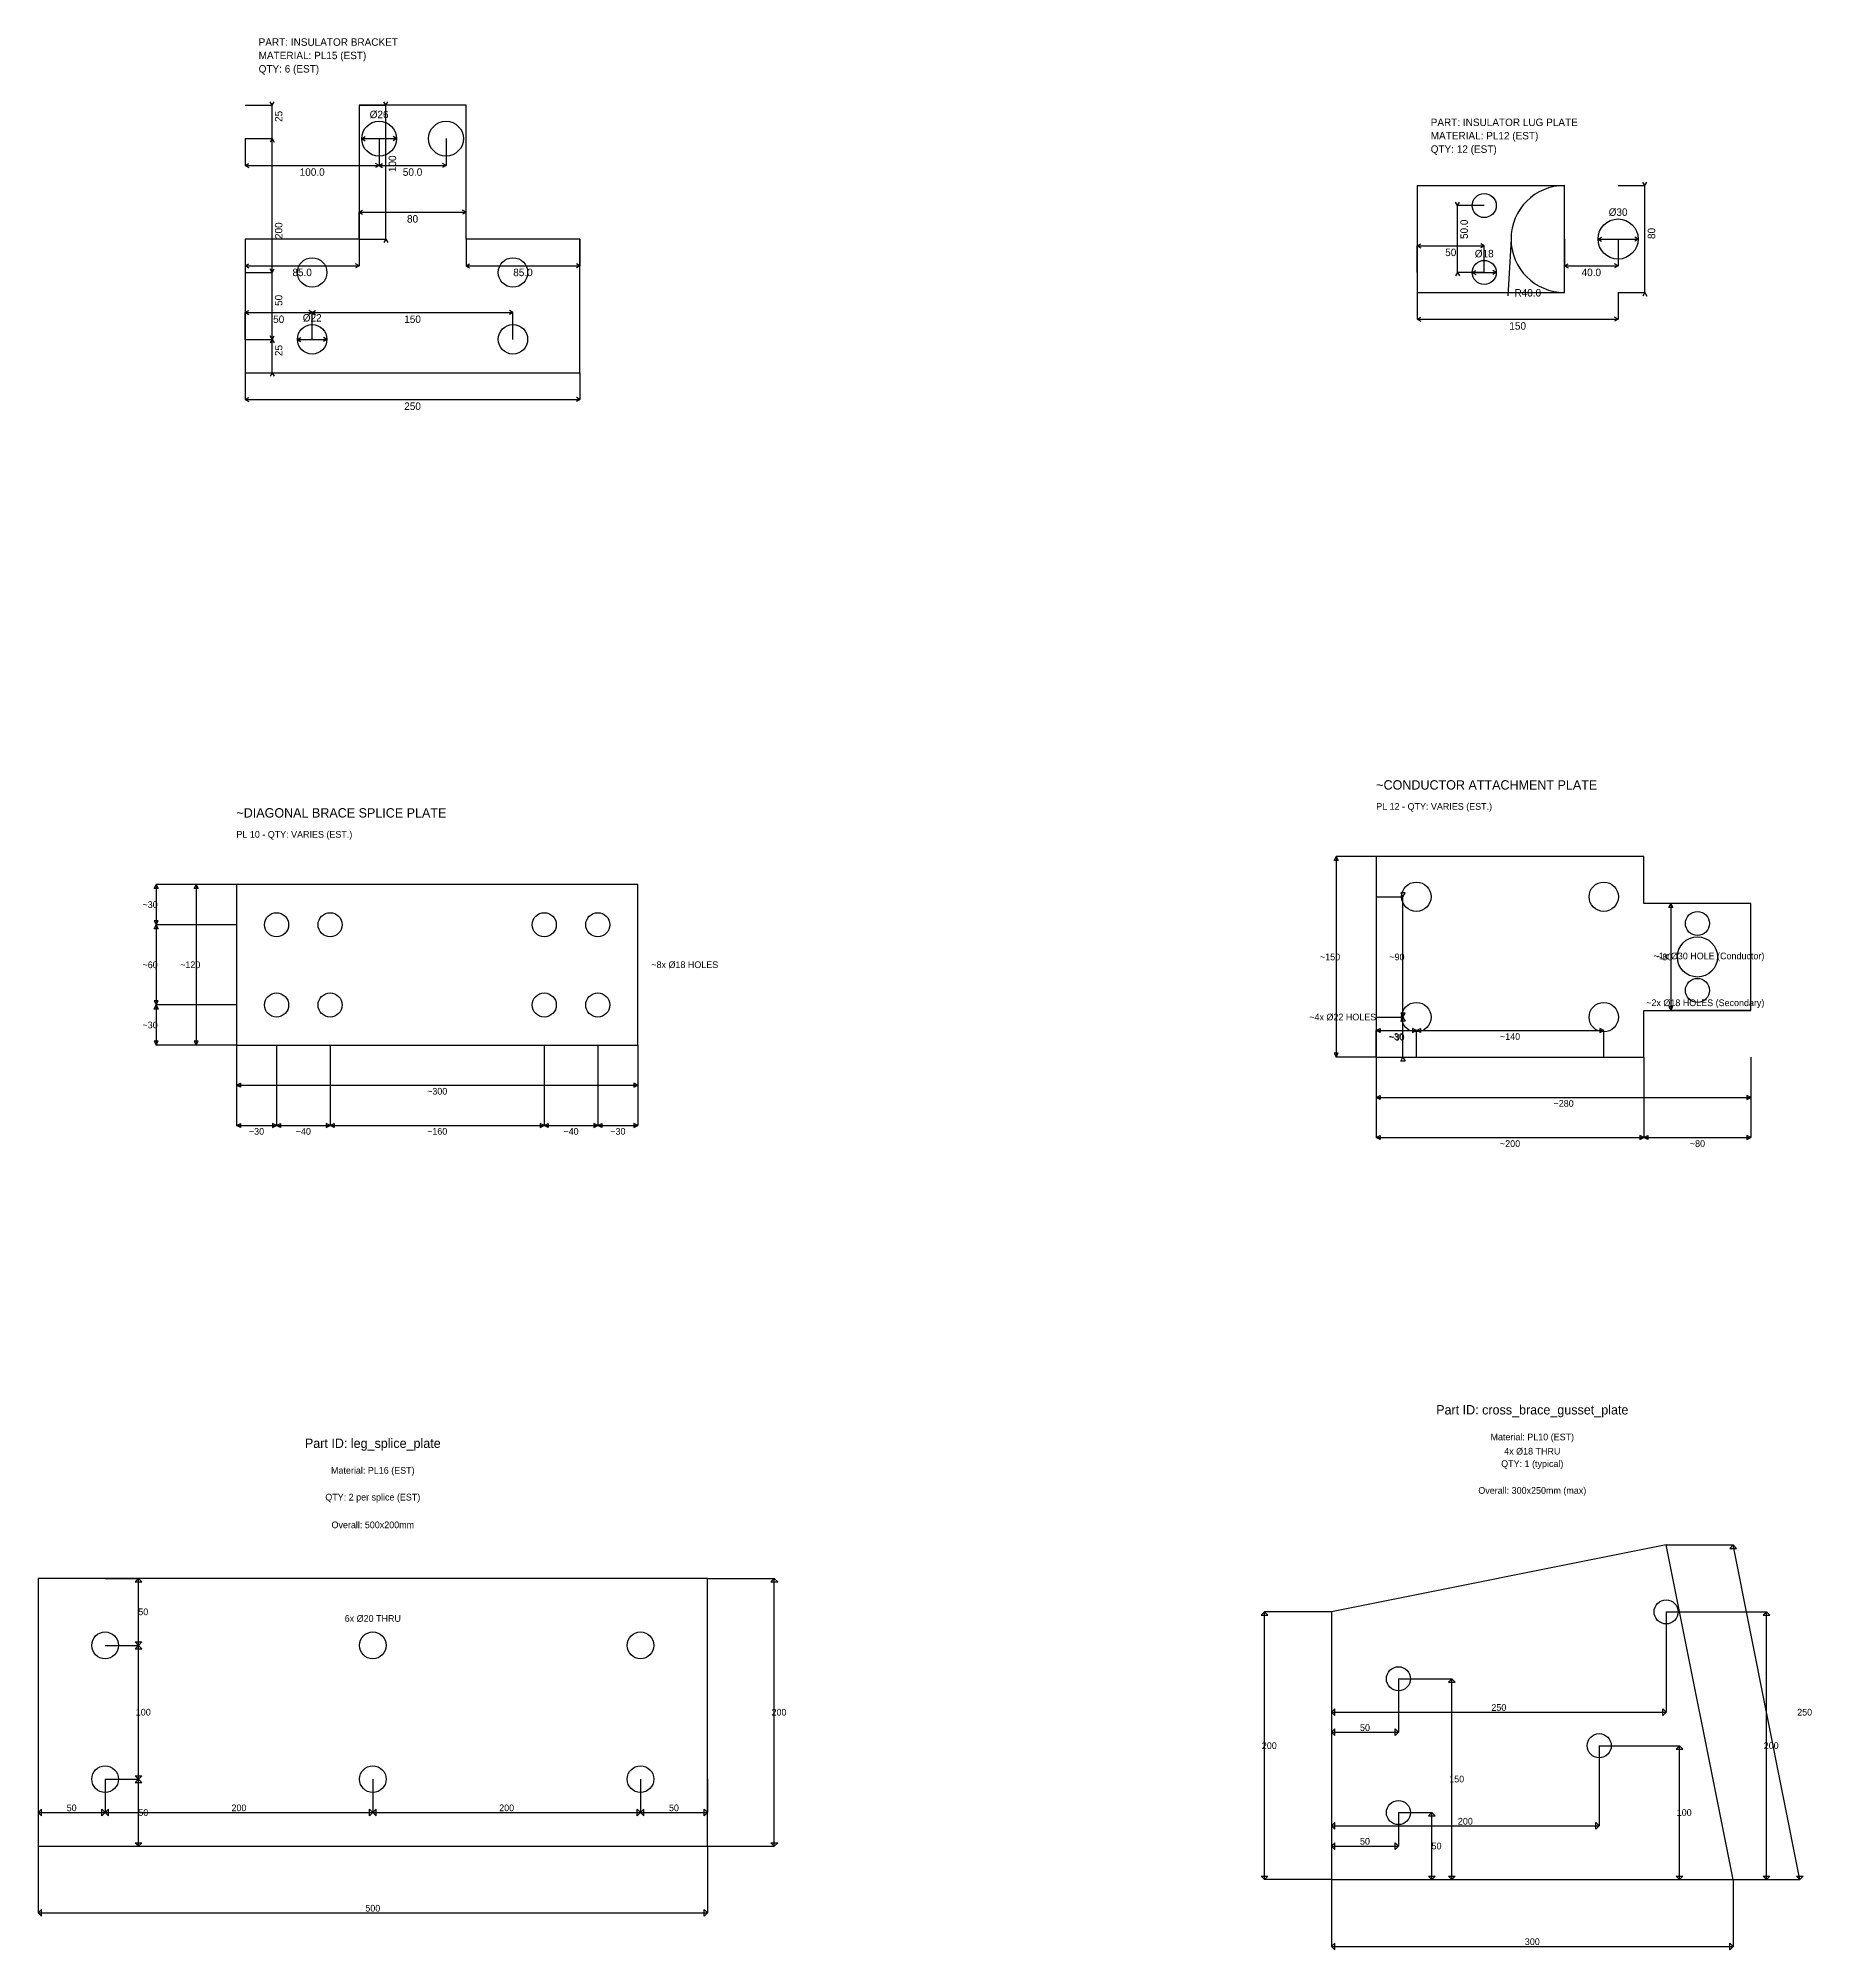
# Model space of a CAD drawing. Header units: millimetres. Extents: x 191 to 2285, y -1080 to 439.
# Drawn here: x 960 to 2285, y -1039 to 389 of the extents above; entities that cross this region are included whole.
import ezdxf

# ---------------------------------------------------------------- set-up
doc = ezdxf.new("R2010")
doc.units = ezdxf.units.MM

msp = doc.modelspace()

# ---------------------------------------------------------------- linework, layer by layer
at = {"layer": 'DIMENSION'}
for p, q in [((1115, 339.3), (1135, 339.3)), ((1115, 339.3), (1135, 339.3)), ((1135, 339.3), (1133.5, 341.9)), ((1135, 339.3), (1133.5, 341.9)), ((1135, 339.3), (1136.5, 341.9)), ((1135, 339.3), (1136.5, 341.9)), ((1135, 139.3), (1135, 339.3)), ((1135, 314.3), (1135, 339.3)), ((1200, 339.3), (1220, 339.3)), ((1220, 339.3), (1218.5, 341.9)), ((1220, 339.3), (1221.5, 341.9)), ((1220, 239.3), (1220, 339.3)), ((1202, 314.3), (1204.6, 315.8)), ((1228, 314.3), (1225.4, 315.8)), ((1115, 314.3), (1115, 294.3)), ((1115, 314.3), (1135, 314.3)), ((1135, 314.3), (1133.5, 311.7)), ((1135, 314.3), (1136.5, 311.7)), ((1202, 314.3), (1228, 314.3)), ((1202, 314.3), (1204.6, 312.8)), ((1215, 314.3), (1215, 294.3)), ((1215, 314.3), (1215, 294.3)), ((1228, 314.3), (1225.4, 312.8)), ((1265, 314.3), (1265, 294.3)), ((1115, 294.3), (1117.6, 295.8)), ((1115, 294.3), (1215, 294.3)), ((1115, 294.3), (1117.6, 292.8)), ((1215, 294.3), (1212.4, 295.8)), ((1215, 294.3), (1212.4, 292.8)), ((1215, 294.3), (1217.6, 295.8)), ((1215, 294.3), (1265, 294.3)), ((1215, 294.3), (1217.6, 292.8)), ((1265, 294.3), (1262.4, 295.8)), ((1265, 294.3), (1262.4, 292.8)), ((2140.7, 279.3), (2160.7, 279.3)), ((2160.7, 279.3), (2159.2, 281.9)), ((2160.7, 279.3), (2162.2, 281.9)), ((2160.7, 199.3), (2160.7, 279.3)), ((1200, 259.3), (1202.6, 260.8)), ((1200, 239.3), (1200, 259.3)), ((1200, 259.3), (1280, 259.3)), ((1200, 259.3), (1202.6, 257.8)), ((1280, 259.3), (1277.4, 260.8)), ((1280, 259.3), (1277.4, 257.8)), ((1280, 239.3), (1280, 259.3)), ((2020.7, 264.3), (2019.2, 266.9)), ((2020.7, 264.3), (2022.2, 266.9)), ((2040.7, 264.3), (2020.7, 264.3)), ((2020.7, 214.3), (2020.7, 264.3)), ((1115, 239.3), (1115, 219.3)), ((1200, 239.3), (1200, 219.3)), ((1200, 239.3), (1220, 239.3)), ((1220, 239.3), (1218.5, 236.7)), ((1220, 239.3), (1221.5, 236.7)), ((1280, 239.3), (1280, 219.3)), ((1365, 239.3), (1365, 219.3)), ((1990.7, 234.3), (1993.3, 235.8)), ((1990.7, 214.3), (1990.7, 234.3)), ((1990.7, 234.3), (2040.7, 234.3)), ((1990.7, 234.3), (1993.3, 232.8)), ((2040.7, 234.3), (2038.1, 235.8)), ((2040.7, 234.3), (2038.1, 232.8)), ((2040.7, 214.3), (2040.7, 234.3)), ((2060.7, 239.3), (2058.3, 196.9)), ((2100.7, 239.3), (2100.7, 219.3)), ((2125.7, 239.3), (2128.3, 240.8)), ((2125.7, 239.3), (2155.7, 239.3)), ((2125.7, 239.3), (2128.3, 237.8)), ((2140.7, 239.3), (2140.7, 219.3)), ((2155.7, 239.3), (2153.1, 240.8)), ((2155.7, 239.3), (2153.1, 237.8)), ((1115, 219.3), (1117.6, 220.8)), ((1115, 219.3), (1200, 219.3)), ((1115, 219.3), (1117.6, 217.8)), ((1135, 214.3), (1133.5, 216.9)), ((1135, 214.3), (1136.5, 216.9)), ((1200, 219.3), (1197.4, 220.8)), ((1200, 219.3), (1197.4, 217.8)), ((1280, 219.3), (1282.6, 220.8)), ((1280, 219.3), (1365, 219.3)), ((1280, 219.3), (1282.6, 217.8)), ((1365, 219.3), (1362.4, 220.8)), ((1365, 219.3), (1362.4, 217.8)), ((2031.7, 214.3), (2034.3, 215.8)), ((2049.7, 214.3), (2047.1, 215.8)), ((2100.7, 219.3), (2103.3, 220.8)), ((2100.7, 219.3), (2140.7, 219.3)), ((2100.7, 219.3), (2103.3, 217.8)), ((2140.7, 219.3), (2138.1, 220.8)), ((2140.7, 219.3), (2138.1, 217.8)), ((1115, 214.3), (1135, 214.3)), ((1135, 164.3), (1135, 214.3)), ((2020.7, 214.3), (2019.2, 211.7)), ((2040.7, 214.3), (2020.7, 214.3)), ((2020.7, 214.3), (2022.2, 211.7)), ((2031.7, 214.3), (2049.7, 214.3)), ((2031.7, 214.3), (2034.3, 212.8)), ((2049.7, 214.3), (2047.1, 212.8)), ((1115, 184.3), (1117.6, 185.8)), ((1165, 184.3), (1162.4, 185.8)), ((1165, 184.3), (1167.6, 185.8)), ((1315, 184.3), (1312.4, 185.8)), ((1990.7, 199.3), (1990.7, 179.3)), ((2140.7, 199.3), (2140.7, 179.3)), ((2140.7, 199.3), (2160.7, 199.3)), ((2160.7, 199.3), (2159.2, 196.7)), ((2160.7, 199.3), (2162.2, 196.7)), ((1115, 164.3), (1115, 184.3)), ((1115, 184.3), (1165, 184.3)), ((1115, 184.3), (1117.6, 182.8)), ((1165, 184.3), (1162.4, 182.8)), ((1165, 164.3), (1165, 184.3)), ((1165, 164.3), (1165, 184.3)), ((1165, 184.3), (1315, 184.3)), ((1165, 184.3), (1167.6, 182.8)), ((1315, 184.3), (1312.4, 182.8)), ((1315, 164.3), (1315, 184.3)), ((1990.7, 179.3), (1993.3, 180.8)), ((1990.7, 179.3), (2140.7, 179.3)), ((1990.7, 179.3), (1993.3, 177.8)), ((2140.7, 179.3), (2138.1, 180.8)), ((2140.7, 179.3), (2138.1, 177.8)), ((1115, 164.3), (1135, 164.3)), ((1115, 164.3), (1135, 164.3)), ((1135, 164.3), (1133.5, 166.9)), ((1135, 164.3), (1133.5, 161.7)), ((1135, 164.3), (1136.5, 166.9)), ((1135, 139.3), (1135, 164.3)), ((1135, 164.3), (1136.5, 161.7)), ((1154, 164.3), (1156.6, 165.8)), ((1154, 164.3), (1176, 164.3)), ((1154, 164.3), (1156.6, 162.8)), ((1176, 164.3), (1173.4, 165.8)), ((1176, 164.3), (1173.4, 162.8)), ((1115, 139.3), (1115, 119.3)), ((1115, 139.3), (1135, 139.3)), ((1115, 139.3), (1135, 139.3)), ((1135, 139.3), (1133.5, 136.7)), ((1135, 139.3), (1133.5, 136.7)), ((1135, 139.3), (1136.5, 136.7)), ((1135, 139.3), (1136.5, 136.7)), ((1365, 139.3), (1365, 119.3)), ((1115, 119.3), (1117.6, 120.8)), ((1115, 119.3), (1365, 119.3)), ((1115, 119.3), (1117.6, 117.8)), ((1365, 119.3), (1362.4, 120.8)), ((1365, 119.3), (1362.4, 117.8)), ((1960, -222.3), (1930, -222.3)), ((1930, -222.3), (1930, -372.3)), ((1108.4, -243.2), (1048.4, -243.2)), ((1048.4, -243.2), (1048.4, -273.2)), ((1108.4, -243.2), (1078.4, -243.2)), ((1078.4, -243.2), (1078.4, -363.2)), ((1960, -252.3), (1980, -252.3)), ((1980, -342.3), (1980, -252.3)), ((2240, -257.3), (2180, -257.3)), ((2180, -257.3), (2180, -337.3)), ((1108.4, -273.2), (1048.4, -273.2)), ((1048.4, -273.2), (1048.4, -333.2)), ((1108.4, -273.2), (1048.4, -273.2)), ((1108.4, -333.2), (1048.4, -333.2)), ((1108.4, -333.2), (1048.4, -333.2)), ((1048.4, -333.2), (1048.4, -363.2)), ((1960, -342.3), (1980, -342.3)), ((1960, -342.3), (1980, -342.3)), ((1980, -372.3), (1980, -342.3)), ((2240, -337.3), (2180, -337.3)), ((1960, -372.3), (1960, -352.3)), ((1960, -352.3), (1990, -352.3)), ((1990, -372.3), (1990, -352.3)), ((1990, -372.3), (1990, -352.3)), ((1990, -352.3), (2130, -352.3)), ((2130, -372.3), (2130, -352.3)), ((1108.4, -363.2), (1048.4, -363.2)), ((1108.4, -363.2), (1078.4, -363.2)), ((1108.4, -363.2), (1108.4, -393.2)), ((1108.4, -363.2), (1108.4, -423.2)), ((1138.4, -363.2), (1138.4, -423.2)), ((1138.4, -363.2), (1138.4, -423.2)), ((1178.4, -363.2), (1178.4, -423.2)), ((1178.4, -363.2), (1178.4, -423.2)), ((1338.4, -363.2), (1338.4, -423.2)), ((1338.4, -363.2), (1338.4, -423.2)), ((1378.4, -363.2), (1378.4, -423.2)), ((1378.4, -363.2), (1378.4, -423.2)), ((1408.4, -363.2), (1408.4, -393.2)), ((1408.4, -363.2), (1408.4, -423.2)), ((1960, -372.3), (1930, -372.3)), ((1960, -372.3), (1960, -402.3)), ((1960, -372.3), (1960, -432.3)), ((1960, -372.3), (1980, -372.3)), ((2160, -372.3), (2160, -432.3)), ((2160, -372.3), (2160, -432.3)), ((2240, -372.3), (2240, -402.3)), ((2240, -372.3), (2240, -432.3)), ((1108.4, -393.2), (1408.4, -393.2)), ((1960, -402.3), (2240, -402.3)), ((1108.4, -423.2), (1138.4, -423.2)), ((1138.4, -423.2), (1178.4, -423.2)), ((1178.4, -423.2), (1338.4, -423.2)), ((1338.4, -423.2), (1378.4, -423.2)), ((1378.4, -423.2), (1408.4, -423.2)), ((1960, -432.3), (2160, -432.3)), ((2160, -432.3), (2240, -432.3)), ((2176.6, -736.8), (2226.6, -736.8)), ((2276.6, -986.8), (2226.6, -736.8)), ((1010.3, -761.8), (1035.3, -761.8)), ((1035.3, -811.8), (1035.3, -761.8)), ((1460.3, -761.8), (1510.3, -761.8)), ((1510.3, -961.8), (1510.3, -761.8)), ((1926.6, -786.8), (1876.6, -786.8)), ((1876.6, -986.8), (1876.6, -786.8)), ((1926.6, -786.8), (1926.6, -861.8)), ((2176.6, -786.8), (2176.6, -861.8)), ((2176.6, -786.8), (2251.6, -786.8)), ((2251.6, -986.8), (2251.6, -786.8)), ((1010.3, -811.8), (1035.3, -811.8)), ((1010.3, -811.8), (1035.3, -811.8)), ((1035.3, -911.8), (1035.3, -811.8)), ((1926.6, -836.8), (1926.6, -876.8)), ((1976.6, -836.8), (1976.6, -876.8)), ((1976.6, -836.8), (2016.6, -836.8)), ((2016.6, -986.8), (2016.6, -836.8)), ((1926.6, -861.8), (2176.6, -861.8)), ((1926.6, -876.8), (1976.6, -876.8)), ((1926.6, -886.8), (1926.6, -946.8)), ((2126.6, -886.8), (2126.6, -946.8)), ((2126.6, -886.8), (2186.6, -886.8)), ((2186.6, -986.8), (2186.6, -886.8)), ((960.3, -911.8), (960.3, -936.8)), ((1010.3, -911.8), (1010.3, -936.8)), ((1010.3, -911.8), (1010.3, -936.8)), ((1010.3, -911.8), (1035.3, -911.8)), ((1010.3, -911.8), (1035.3, -911.8)), ((1035.3, -961.8), (1035.3, -911.8)), ((1210.3, -911.8), (1210.3, -936.8)), ((1210.3, -911.8), (1210.3, -936.8)), ((1410.3, -911.8), (1410.3, -936.8)), ((1410.3, -911.8), (1410.3, -936.8)), ((1460.3, -911.8), (1460.3, -936.8)), ((960.3, -936.8), (1010.3, -936.8)), ((1010.3, -936.8), (1210.3, -936.8)), ((1210.3, -936.8), (1410.3, -936.8)), ((1410.3, -936.8), (1460.3, -936.8)), ((1926.6, -936.8), (1926.6, -961.8)), ((1976.6, -936.8), (1976.6, -961.8)), ((1976.6, -936.8), (2001.6, -936.8)), ((2001.6, -986.8), (2001.6, -936.8)), ((1926.6, -946.8), (2126.6, -946.8)), ((960.3, -961.8), (960.3, -1011.8)), ((1010.3, -961.8), (1035.3, -961.8)), ((1460.3, -961.8), (1460.3, -1011.8)), ((1460.3, -961.8), (1510.3, -961.8)), ((1926.6, -961.8), (1976.6, -961.8)), ((1926.6, -986.8), (1876.6, -986.8)), ((1926.6, -986.8), (1926.6, -1036.8)), ((1976.6, -986.8), (2001.6, -986.8)), ((1976.6, -986.8), (2016.6, -986.8)), ((2126.6, -986.8), (2186.6, -986.8)), ((2176.6, -986.8), (2251.6, -986.8)), ((2226.6, -986.8), (2226.6, -1036.8)), ((2226.6, -986.8), (2276.6, -986.8)), ((960.3, -1011.8), (1460.3, -1011.8)), ((1926.6, -1036.8), (2226.6, -1036.8))]:
    msp.add_line(p, q, dxfattribs=at)
for points in [[(1930, -222.3), (1931.5, -225.3), (1928.5, -225.3), (1930, -222.3)], [(1048.4, -243.2), (1049.9, -246.2), (1046.9, -246.2), (1048.4, -243.2)], [(1078.4, -243.2), (1079.9, -246.2), (1076.9, -246.2), (1078.4, -243.2)], [(1980, -252.3), (1981.5, -249.3), (1978.5, -249.3), (1980, -252.3)], [(1048.4, -273.2), (1049.9, -270.2), (1046.9, -270.2), (1048.4, -273.2)], [(2180, -257.3), (2181.5, -260.3), (2178.5, -260.3), (2180, -257.3)], [(1048.4, -273.2), (1049.9, -276.2), (1046.9, -276.2), (1048.4, -273.2)], [(1048.4, -333.2), (1049.9, -330.2), (1046.9, -330.2), (1048.4, -333.2)], [(1048.4, -333.2), (1049.9, -336.2), (1046.9, -336.2), (1048.4, -333.2)], [(1980, -342.3), (1981.5, -339.3), (1978.5, -339.3), (1980, -342.3)], [(1980, -342.3), (1981.5, -345.3), (1978.5, -345.3), (1980, -342.3)], [(2180, -337.3), (2181.5, -334.3), (2178.5, -334.3), (2180, -337.3)], [(1960, -352.3), (1963, -350.8), (1963, -353.8), (1960, -352.3)], [(1990, -352.3), (1987, -350.8), (1987, -353.8), (1990, -352.3)], [(1990, -352.3), (1993, -350.8), (1993, -353.8), (1990, -352.3)], [(2130, -352.3), (2127, -350.8), (2127, -353.8), (2130, -352.3)], [(1048.4, -363.2), (1049.9, -360.2), (1046.9, -360.2), (1048.4, -363.2)], [(1078.4, -363.2), (1079.9, -360.2), (1076.9, -360.2), (1078.4, -363.2)], [(1930, -372.3), (1931.5, -369.3), (1928.5, -369.3), (1930, -372.3)], [(1980, -372.3), (1981.5, -375.3), (1978.5, -375.3), (1980, -372.3)], [(1108.4, -393.2), (1111.4, -391.7), (1111.4, -394.7), (1108.4, -393.2)], [(1408.4, -393.2), (1405.4, -391.7), (1405.4, -394.7), (1408.4, -393.2)], [(1960, -402.3), (1963, -400.8), (1963, -403.8), (1960, -402.3)], [(2240, -402.3), (2237, -400.8), (2237, -403.8), (2240, -402.3)], [(1108.4, -423.2), (1111.4, -421.7), (1111.4, -424.7), (1108.4, -423.2)], [(1138.4, -423.2), (1135.4, -421.7), (1135.4, -424.7), (1138.4, -423.2)], [(1138.4, -423.2), (1141.4, -421.7), (1141.4, -424.7), (1138.4, -423.2)], [(1178.4, -423.2), (1175.4, -421.7), (1175.4, -424.7), (1178.4, -423.2)], [(1178.4, -423.2), (1181.4, -421.7), (1181.4, -424.7), (1178.4, -423.2)], [(1338.4, -423.2), (1335.4, -421.7), (1335.4, -424.7), (1338.4, -423.2)], [(1338.4, -423.2), (1341.4, -421.7), (1341.4, -424.7), (1338.4, -423.2)], [(1378.4, -423.2), (1375.4, -421.7), (1375.4, -424.7), (1378.4, -423.2)], [(1378.4, -423.2), (1381.4, -421.7), (1381.4, -424.7), (1378.4, -423.2)], [(1408.4, -423.2), (1405.4, -421.7), (1405.4, -424.7), (1408.4, -423.2)], [(1960, -432.3), (1963, -430.8), (1963, -433.8), (1960, -432.3)], [(2160, -432.3), (2157, -430.8), (2157, -433.8), (2160, -432.3)], [(2160, -432.3), (2163, -430.8), (2163, -433.8), (2160, -432.3)], [(2240, -432.3), (2237, -430.8), (2237, -433.8), (2240, -432.3)], [(2226.6, -736.8), (2224.1, -739.3), (2229.1, -739.3), (2226.6, -736.8)], [(1035.3, -761.8), (1032.8, -764.3), (1037.8, -764.3), (1035.3, -761.8)], [(1510.3, -761.8), (1507.8, -764.3), (1512.8, -764.3), (1510.3, -761.8)], [(1876.6, -786.8), (1874.1, -789.3), (1879.1, -789.3), (1876.6, -786.8)], [(2251.6, -786.8), (2249.1, -789.3), (2254.1, -789.3), (2251.6, -786.8)], [(1035.3, -811.8), (1032.8, -809.3), (1037.8, -809.3), (1035.3, -811.8)], [(1035.3, -811.8), (1032.8, -814.3), (1037.8, -814.3), (1035.3, -811.8)], [(2016.6, -836.8), (2014.1, -839.3), (2019.1, -839.3), (2016.6, -836.8)], [(1926.6, -861.8), (1929.1, -864.3), (1929.1, -859.3), (1926.6, -861.8)], [(2176.6, -861.8), (2174.1, -864.3), (2174.1, -859.3), (2176.6, -861.8)], [(1926.6, -876.8), (1929.1, -879.3), (1929.1, -874.3), (1926.6, -876.8)], [(1976.6, -876.8), (1974.1, -879.3), (1974.1, -874.3), (1976.6, -876.8)], [(2186.6, -886.8), (2184.1, -889.3), (2189.1, -889.3), (2186.6, -886.8)], [(1035.3, -911.8), (1032.8, -909.3), (1037.8, -909.3), (1035.3, -911.8)], [(1035.3, -911.8), (1032.8, -914.3), (1037.8, -914.3), (1035.3, -911.8)], [(960.3, -936.8), (962.8, -939.3), (962.8, -934.3), (960.3, -936.8)], [(1010.3, -936.8), (1007.8, -939.3), (1007.8, -934.3), (1010.3, -936.8)], [(1010.3, -936.8), (1012.8, -939.3), (1012.8, -934.3), (1010.3, -936.8)], [(1210.3, -936.8), (1207.8, -939.3), (1207.8, -934.3), (1210.3, -936.8)], [(1210.3, -936.8), (1212.8, -939.3), (1212.8, -934.3), (1210.3, -936.8)], [(1410.3, -936.8), (1407.8, -939.3), (1407.8, -934.3), (1410.3, -936.8)], [(1410.3, -936.8), (1412.8, -939.3), (1412.8, -934.3), (1410.3, -936.8)], [(1460.3, -936.8), (1457.8, -939.3), (1457.8, -934.3), (1460.3, -936.8)], [(2001.6, -936.8), (1999.1, -939.3), (2004.1, -939.3), (2001.6, -936.8)], [(1926.6, -946.8), (1929.1, -949.3), (1929.1, -944.3), (1926.6, -946.8)], [(2126.6, -946.8), (2124.1, -949.3), (2124.1, -944.3), (2126.6, -946.8)], [(1035.3, -961.8), (1032.8, -959.3), (1037.8, -959.3), (1035.3, -961.8)], [(1510.3, -961.8), (1507.8, -959.3), (1512.8, -959.3), (1510.3, -961.8)], [(1926.6, -961.8), (1929.1, -964.3), (1929.1, -959.3), (1926.6, -961.8)], [(1976.6, -961.8), (1974.1, -964.3), (1974.1, -959.3), (1976.6, -961.8)], [(1876.6, -986.8), (1874.1, -984.3), (1879.1, -984.3), (1876.6, -986.8)], [(2001.6, -986.8), (1999.1, -984.3), (2004.1, -984.3), (2001.6, -986.8)], [(2016.6, -986.8), (2014.1, -984.3), (2019.1, -984.3), (2016.6, -986.8)], [(2186.6, -986.8), (2184.1, -984.3), (2189.1, -984.3), (2186.6, -986.8)], [(2251.6, -986.8), (2249.1, -984.3), (2254.1, -984.3), (2251.6, -986.8)], [(2276.6, -986.8), (2274.1, -984.3), (2279.1, -984.3), (2276.6, -986.8)], [(960.3, -1011.8), (962.8, -1014.3), (962.8, -1009.3), (960.3, -1011.8)], [(1460.3, -1011.8), (1457.8, -1014.3), (1457.8, -1009.3), (1460.3, -1011.8)], [(1926.6, -1036.8), (1929.1, -1039.3), (1929.1, -1034.3), (1926.6, -1036.8)], [(2226.6, -1036.8), (2224.1, -1039.3), (2224.1, -1034.3), (2226.6, -1036.8)]]:
    msp.add_lwpolyline(points, close=True, dxfattribs=at)
at = {"layer": 'GEOMETRY'}
for q in [(2100.7, 279.3), (1990.7, 199.3)]:
    msp.add_line((1990.7, 279.3), q, dxfattribs=at)
for points in [[(1115, 139.3), (1365, 139.3), (1365, 239.3), (1280, 239.3), (1280, 339.3), (1200, 339.3), (1200, 239.3), (1115, 239.3)], [(1960, -372.3), (2160, -372.3), (2160, -337.3), (2240, -337.3), (2240, -257.3), (2160, -257.3), (2160, -222.3), (1960, -222.3)], [(1108.4, -363.2), (1408.4, -363.2), (1408.4, -243.2), (1108.4, -243.2)], [(1926.6, -986.8), (2226.6, -986.8), (2176.6, -736.8), (1926.6, -786.8)], [(960.3, -961.8), (1460.3, -961.8), (1460.3, -761.8), (960.3, -761.8)]]:
    msp.add_lwpolyline(points, close=True, dxfattribs=at)
msp.add_lwpolyline([(1990.7, 199.3), (2100.7, 199.3), (2100.7, 279.3)], dxfattribs=at)
for centre, radius in [((1215, 314.3), 13), ((1265, 314.3), 13), ((2040.7, 264.3), 9), ((2140.7, 239.3), 15), ((1165, 214.3), 11), ((1315, 214.3), 11), ((2040.7, 214.3), 9), ((1165, 164.3), 11), ((1315, 164.3), 11), ((1990, -252.3), 11), ((2130, -252.3), 11), ((1138.4, -273.2), 9), ((1178.4, -273.2), 9), ((1338.4, -273.2), 9), ((1378.4, -273.2), 9), ((2200, -272.3), 9), ((2200, -297.3), 15), ((2200, -322.3), 9), ((1138.4, -333.2), 9), ((1178.4, -333.2), 9), ((1338.4, -333.2), 9), ((1378.4, -333.2), 9), ((1990, -342.3), 11), ((2130, -342.3), 11), ((2176.6, -786.8), 9), ((1010.3, -811.8), 10), ((1210.3, -811.8), 10), ((1410.3, -811.8), 10), ((1976.6, -836.8), 9), ((2126.6, -886.8), 9), ((1010.3, -911.8), 10), ((1210.3, -911.8), 10), ((1410.3, -911.8), 10), ((1976.6, -936.8), 9)]:
    msp.add_circle(centre, radius, dxfattribs=at)
msp.add_arc((2100.7, 239.3), 40, 90, -90, dxfattribs=at)

# ---------------------------------------------------------------- texts
at = {"layer": 'ANNOTATION'}
for s, insert, char_height, attachment_point in [('PART: INSULATOR BRACKET', (1125, 389.3), 5.58, 1), ('MATERIAL: PL15 (EST)', (1125, 379.3), 5.58, 1), ('QTY: 6 (EST)', (1125, 369.3), 5.58, 1), ('Ø26', (1215, 332.3), 5.58, 5), ('PART: INSULATOR LUG PLATE', (2000.7, 329.3), 5.58, 1), ('MATERIAL: PL12 (EST)', (2000.7, 319.3), 5.58, 1), ('QTY: 12 (EST)', (2000.7, 309.3), 5.58, 1), ('100.0', (1165, 289.3), 5.58, 5), ('50.0', (1240, 289.3), 5.58, 5), ('80', (1240, 254.3), 5.58, 5), ('Ø30', (2140.7, 259.3), 5.58, 5), ('50', (2015.7, 229.3), 5.58, 5), ('Ø18', (2040.7, 228.3), 5.58, 5), ('85.0', (1157.5, 214.3), 5.58, 5), ('85.0', (1322.5, 214.3), 5.58, 5), ('40.0', (2120.7, 214.3), 5.58, 5), ('R40.0', (2063.3, 201.9), 5.58, 1), ('50', (1140, 179.3), 5.58, 5), ('Ø22', (1165, 180.3), 5.58, 5), ('150', (1240, 179.3), 5.58, 5), ('150', (2065.7, 174.3), 5.58, 5), ('250', (1240, 114.3), 5.58, 5), ('~CONDUCTOR ATTACHMENT PLATE', (1960, -172.3), 7, 7), ('PL 12 - QTY: VARIES (EST.)', (1960, -182.3), 5, 1), ('~DIAGONAL BRACE SPLICE PLATE', (1108.4, -193.2), 7, 7), ('PL 10 - QTY: VARIES (EST.)', (1108.4, -203.2), 5, 1), ('~1x Ø30 HOLE (Conductor)', (2250, -297.3), 5, 6), ('~8x Ø18 HOLES', (1418.4, -303.2), 5, 4), ('~4x Ø22 HOLES', (1910, -342.3), 5, 4), ('~2x Ø18 HOLES (Secondary)', (2250, -332.3), 5, 6), ('Part ID: cross_brace_gusset_plate', (2076.6, -636.8), 7, 5), ('Part ID: leg_splice_plate', (1210.3, -661.8), 7, 5), ('Material: PL10 (EST)', (2076.6, -656.8), 5, 5), ('4x Ø18 THRU', (2076.6, -666.8), 5, 5), ('Material: PL16 (EST)', (1210.3, -681.8), 5, 5), ('QTY: 1 (typical)', (2076.6, -676.8), 5, 5), ('QTY: 2 per splice (EST)', (1210.3, -701.8), 5, 5), ('Overall: 300x250mm (max)', (2076.6, -696.8), 5, 5), ('Overall: 500x200mm', (1210.3, -721.8), 5, 5), ('50', (1038.8, -786.8), 5, 5), ('6x Ø20 THRU', (1210.3, -791.8), 5, 5), ('250', (2051.6, -858.3), 5, 5), ('100', (1038.8, -861.8), 5, 5), ('200', (1513.8, -861.8), 5, 5), ('50', (1951.6, -873.3), 5, 5), ('250', (2280.1, -861.8), 5, 5), ('200', (1880.1, -886.8), 5, 5), ('200', (2255.1, -886.8), 5, 5), ('150', (2020.1, -911.8), 5, 5), ('50', (985.3, -933.3), 5, 5), ('50', (1038.8, -936.8), 5, 5), ('200', (1110.3, -933.3), 5, 5), ('200', (1310.3, -933.3), 5, 5), ('50', (1435.3, -933.3), 5, 5), ('200', (2026.6, -943.3), 5, 5), ('100', (2190.1, -936.8), 5, 5), ('50', (1951.6, -958.3), 5, 5), ('50', (2005.1, -961.8), 5, 5), ('500', (1210.3, -1008.3), 5, 5), ('300', (2076.6, -1033.3), 5, 5)]:
    msp.add_mtext(s, dxfattribs=dict(at, insert=insert, char_height=char_height, attachment_point=attachment_point))
at = {"layer": 'ANNOTATION', "char_height": 5.58, "attachment_point": 4, "rotation": 90}
for s, insert in [('25', (1140, 326.8)), ('100', (1225, 289.3)), ('200', (1140, 239.3)), ('50.0', (2025.7, 239.3)), ('80', (2165.7, 239.3)), ('50', (1140, 189.3)), ('25', (1140, 151.8))]:
    msp.add_mtext(s, dxfattribs=dict(at, insert=insert))
at = {"layer": 'DIMENSION', "char_height": 5, "attachment_point": 5}
for s, insert in [('~30', (1043.9, -258.2)), ('~150', (1925.5, -297.3)), ('~90', (1975.5, -297.3)), ('~80', (2175.5, -297.3)), ('~60', (1043.9, -303.2)), ('~120', (1073.9, -303.2)), ('~30', (1043.9, -348.2)), ('~30', (1975, -356.8)), ('~30', (1975.5, -357.3)), ('~140', (2060, -356.8)), ('~300', (1258.4, -397.7)), ('~280', (2100, -406.8)), ('~30', (1123.4, -427.7)), ('~40', (1158.4, -427.7)), ('~160', (1258.4, -427.7)), ('~40', (1358.4, -427.7)), ('~30', (1393.4, -427.7)), ('~200', (2060, -436.8)), ('~80', (2200, -436.8))]:
    msp.add_mtext(s, dxfattribs=dict(at, insert=insert))

doc.saveas('drawing.dxf')
